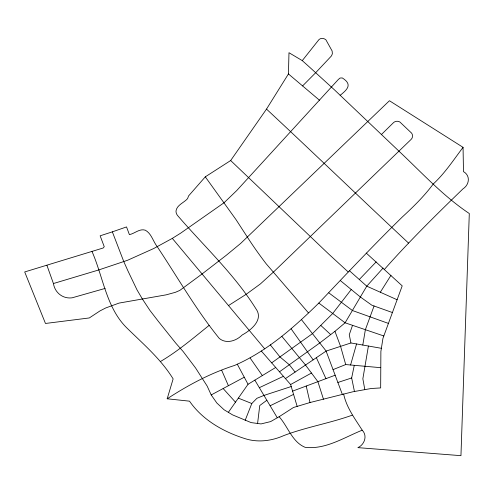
<?xml version="1.0" encoding="UTF-8"?>
<svg xmlns="http://www.w3.org/2000/svg" width="494" height="494" viewBox="0 0 494 494"><rect width="100%" height="100%" fill="white"/><g stroke="black" fill="none" stroke-linecap="round" stroke-linejoin="round"><path stroke-width="0.74" d="M366.245 253.07L402.209 285.859L382.955 338.316L380.88 351.481L380.67 387.926L371.247 388.494L352.747 391.81L310.022 402.53L293.467 407.494L279.135 416.72L270.638 421.592L261.036 423.926L251.137 422.605L232.625 414.911L224.072 409.767L216.829 402.987L211.204 394.934L207.153 386.055L195.544 367.925L183.151 351.518L175.808 343.182L158.413 321.433L149.923 310.417L142.291 298.864L137.017 289.879L128.008 271.058L123.766 261.542L112.354 231.853L100.146 235.811L104.246 246.71L103.184 247.994L24.7 271.953L45.473 323.465L89.297 317.951L99.973 310.917L105.685 307.978L119.079 303.081L166.126 294.85L175.413 292.312L179.804 290.416L202.04 273.997L226.178 255.361L240.603 243.474L389.439 100.739L463.057 147.342L463.477 171.616C470.64 175.58 469.417 184.812 462.964 188.869C436.06 214.946 409.26 241.233 384.474 269.347M112.354 231.853L126.532 226.925L129.397 234.619C134.782 233.569 139.536 228.345 145.298 230.192C151.516 233.576 152.979 241.251 157.117 246.5C177.568 277.239 196.038 309.763 219.311 338.458C226.382 344.262 236.33 340.903 242.202 334.975C250.971 330.214 263.963 319.717 255.898 308.738C234.459 274.392 204.232 246.45 177.933 215.94A7.299 6.972 14.8 0 1 176.006 210.963C176.914 204.862 183.966 202.83 187.609 198.576L188.535 195.97L205.294 176.84L230.667 160.531L266.507 109.1L288.44 73.946L288.978 52.71L302.266 60.62L309.003 66.641L334.358 89.76L399.041 151.25C421.851 172.69 443.118 196.062 469.3 213.525L460.951 455.666L357.878 447.638C364.473 444.791 367.727 435.745 362.213 430.188C354.939 418.696 346.547 407.667 343.633 394.021M257.584 423.463L259.758 405.525L266.846 400.27M362.8 345.047L365.369 329.689L374.069 305.99M368.413 346.035L362.855 378.812L364.782 389.439M354.439 391.452L351.66 377.959L354.278 365.325M350.586 364.992L356.551 343.954M352.253 415.17C329.825 423.241 306.107 427.112 283.809 435.585C271.953 440.846 258.609 442.68 246.012 438.944C224.214 432.256 202.663 420.277 189.523 401.165L167.182 398.788L173.135 378.898C160.865 358.903 142.859 343.713 126.328 327.429C106.204 307.2 103.135 276.764 92.026 251.545M352.531 325.324L349.258 334.734L350.938 342.966L381.38 348.307M245.172 420.326L251.798 403.518L256.911 398.306L263.957 395.422L291.219 386.536M380.318 292.232L390.976 275.312M228.352 412.342L248.044 384.27L275.695 367.462M463.057 147.342C453.554 159.914 444.903 173.227 433.25 183.996C424.253 196.161 413.416 206.745 402.326 216.977C373.742 244.938 346.35 274.059 318.821 303.05C293.819 327.565 266.958 351.364 234.502 365.467C210.413 373.149 188.288 385.067 167.182 398.788M351.246 289.521L332.715 313.486L312.467 333.654L271.669 362.862M302.266 60.62L319.001 39.557C320.946 37.766 323.984 38.168 325.898 39.792L332.141 51.012L332.363 53.673L331.919 54.927L331.289 56.106L315.499 72.902L302.594 85.919M383.072 268.063L366.77 286.168L345.102 322.798L334.951 331.326L319.779 342.953L279.487 371.797M46.905 265.278L53.432 283.531L98.504 270.027L127.643 260.245L153.634 248.568L172.313 238.374L180.631 233.174L224.085 202.719L236.7 190.591L338.359 79.454L340.076 78.04L342.262 77.929C352.494 84.301 347.776 89.278 340.15 95.311M359.286 279.505L376.175 261.9M381.473 134.479L393.039 123.099C394.731 121.116 397.651 120.678 399.881 122.006L411.65 133.17C412.965 135.029 412.836 137.709 411.193 139.333L273.25 272.25L260.394 283.927L246.302 294.22L228.5 305.564L172.313 238.374M209.123 325.379C193.345 338.038 177.976 351.203 160.519 361.472M285.439 378.608L326.114 351.086L350.938 342.966M261.295 350.993L290.62 384.53L311.473 373.044M211.204 394.934L244.264 377.218M270.125 405.765L293.566 394.379M259.338 387.679L283.426 376.305M362.213 430.188C344.046 437.511 325.509 449.738 305.168 447.342C292.145 442.068 287.965 426.557 279.135 416.72M333.055 369.611L345.707 364.56L380.744 367.684M292.596 391.125L335.154 375.212M337.871 382.473L351.66 377.959M105.154 288.416L72.062 297.826C62.75 299.043 54.809 292.553 53.432 283.531M383.819 335.969L345.102 322.798L318.821 303.05M392.415 312.554L371.84 305.193L360.385 297.024L340.286 280.518M388.432 323.416L352.444 310.528L328.837 292.88M238.324 398.127L251.798 403.518M397.114 299.753L366.77 286.168L349.357 270.669M288.44 73.946L319.476 100.214M408.519 243.048C360.935 198.668 314.141 153.43 266.507 109.1M348.159 271.916L329.121 254.435L230.667 160.531M320.767 325.385L330.684 334.599M223.146 388.537L235.477 402.184M308.38 312.807L266.217 263.833A397.448 379.676 14.8 0 1 247.315 237.034L236.039 219.663L205.294 176.84M264.698 348.857L228.5 305.564M281.784 336.272L305.508 365.029L317.895 381.664L323.459 399.226M270.267 344.8L279.956 356.927L289.323 364.751L295.085 372.081M301.42 319.587L326.065 350.956L342.33 394.36M313.153 359.854L291.127 328.831M250.112 358.002L262.351 375.57M254.842 380.139L277.295 417.776M237.268 364.146L248.044 384.27M316.364 357.681L325.954 378.651M221.726 370.364L228.401 385.721M334.951 331.326L340.582 346.356L345.707 364.56M290.62 384.53L297.16 406.383M306.212 386.036L310.022 402.53"/></g></svg>
